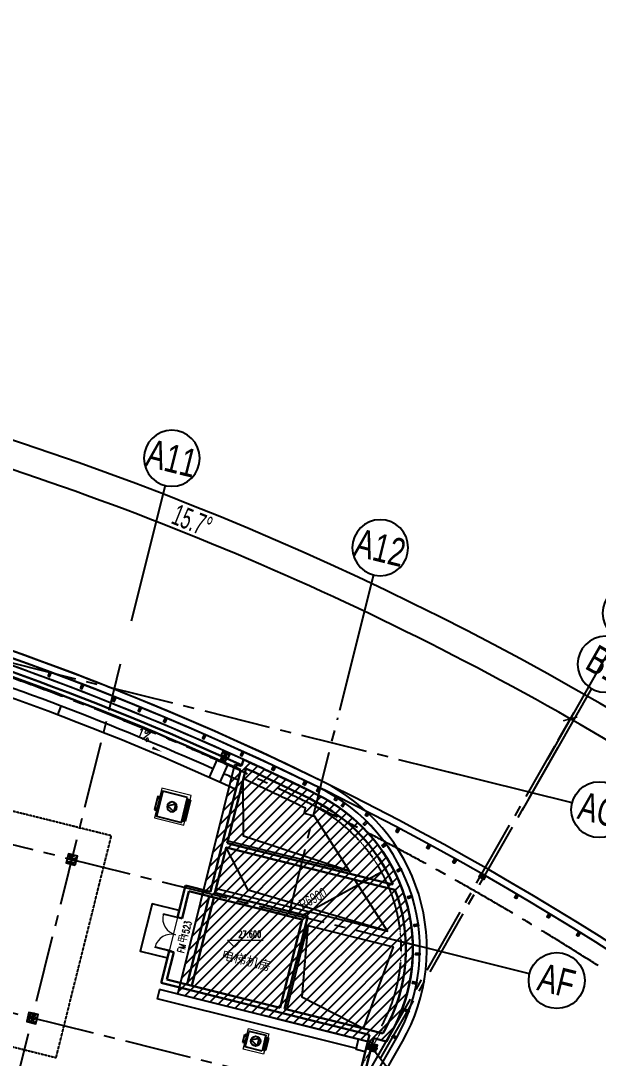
# Model space of a CAD drawing. Extents: x 138868 to 1251000, y -188972 to 132579.
# Drawn here: x 1197300 to 1222072, y 84162 to 128639 of the extents above; entities that cross this region are included whole.
import ezdxf
from ezdxf.enums import TextEntityAlignment as Align

# ---------------------------------------------------------------- set-up
doc = ezdxf.new("R2010")
doc.units = 0
for name, pattern in [('CENTER2', [28.575000000000003, 19.05, -3.175, 3.175, -3.175]), ('DASH', [0.35, 0.25, -0.1]), ('DASHDOT', [1, 0.5, -0.25, 0, -0.25])]:
    doc.linetypes.add(name, pattern=pattern)
doc.layers.get('0').update_dxf_attribs({"color": 8})
doc.layers.get('Defpoints').update_dxf_attribs({"color": 8})
for name, color, linetype in [('#幕墙线-平面', 8, 'Continuous'), ('#文字', 8, 'Continuous'), ('#标注', 8, 'Continuous'), ('#结构边线+内凹外凸边线', 8, 'Continuous'), ('#轴线', 8, 'CENTER2'), ('A-FLOR', 8, 'Continuous'), ('A-FLOR-OVHD', 8, 'DASH'), ('A-FLOR-PIPE', 8, 'Continuous'), ('A-FLOR-RAIL', 8, 'Continuous'), ('A-FLOR-SPCL', 8, 'Continuous'), ('A-FLOR-UNDR', 8, 'Continuous'), ('A-Hole', 8, 'Continuous'), ('COLUMN', 8, 'Continuous'), ('CURTWALL', 8, 'Continuous'), ('dim', 8, 'Continuous'), ('DIM_LEAD', 8, 'Continuous'), ('DIM_SYMB', 8, 'Continuous'), ('STAIR', 8, 'Continuous'), ('建-填充', 8, 'Continuous'), ('数据中心轮廓线', 8, 'Continuous'), ('暖通风机', 8, 'Continuous')]:
    doc.layers.add(name, color=color, linetype=linetype)
for name, color, linetype, lineweight in [('DIM_ELEV', 8, 'Continuous', 5), ('DOOR_FIRE', 8, 'Continuous', 13), ('DOOR_FIRE_TEXT', 8, 'Continuous', 9), ('DOTE', 8, 'DASHDOT', 5), ('HVAC-TXT', 8, 'Continuous', 9), ('PUB_TEXT', 8, 'Continuous', 5), ('WALL', 8, 'Continuous', 30)]:
    doc.layers.add(name, color=color, linetype=linetype, lineweight=lineweight)
doc.styles.add('#文字', font='jrs.shx', dxfattribs={"width": 0.7, "bigfont": 'hztxt.shx'})
doc.styles.add('_TCH_DIM', font='SIMPLEX', dxfattribs={"bigfont": 'GBCBIG'})
doc.styles.add('_TCH_WINDOW', font='SIMPLEX', dxfattribs={"height": 3.5, "bigfont": 'GBCBIG'})
doc.styles.add('JHZX', font='jrs.shx', dxfattribs={"width": 0.6, "bigfont": 'jhz.shx'})
doc.styles.get("Standard").update_dxf_attribs({"font": 'arial.ttf'})
doc.dimstyles.new('JZBZ-300', dxfattribs={"dimscale": 300, "dimtxt": 3, "dimasz": 1.5, "dimexe": 1, "dimexo": 1, "dimgap": 0.5, "dimtad": 1, "dimdec": 0, "dimdsep": 46, "dimtxsty": 'JHZX', "dimblk1": 'ARCHTICK', "dimblk2": 'ARCHTICK', "dimsah": 1, "dimcen": 0, "dimclrd": 1, "dimclre": 1, "dimclrt": 2, "dimadec": 1, "dimazin": 2, "dimtfac": 1, "dimtdec": 0, "dimtix": 1, "dimtmove": 0, "dimatfit": 3, "dimfxl": 1, "dimtolj": 1, "dimlwd": -1, "dimlwe": -1, "dimarcsym": 1})

# ---------------------------------------------------------------- blocks, each defined once
blk = doc.blocks.new('$DorLib2D$00000002')
for p, q in [((-0.5, -5.684341886080802e-17), (-0.5000000000000007, 0.4875)), ((-0.4750000000000007, 0.4875), (-0.5000000000000007, 0.4875)), ((-0.475, -2.842170943040401e-17), (-0.4750000000000007, 0.4875)), ((0.475, -2.842170943040401e-17), (0.4750000000000007, 0.4875)), ((0.4750000000000007, 0.4875), (0.5000000000000007, 0.4875)), ((0.5, -5.684341886080802e-17), (0.5000000000000007, 0.4875)), ((-0.5, -5.684341886080802e-17), (-0.475, -2.842170943040401e-17)), ((0.5, -5.684341886080802e-17), (0.475, -2.842170943040401e-17))]:
    blk.add_line(p, q)
for centre, start, end in [((-0.4875, -4.263256414560601e-17), 0, 88.53071641864632), ((0.4875, -4.263256414560601e-17), 91.4692835813537, 180)]:
    blk.add_arc(centre, 0.4875, start, end)
blk = doc.blocks.new('ysd-w')
at = {"layer": 'A-FLOR-PIPE'}
blk.add_circle((0.0005825131665915251, 189.9997935527936), 50, dxfattribs=at)
at = {"layer": 'A-FLOR-SPCL'}
for p, q in [((-149.9994174868334, 339.9997935527936), (-35.35475654620677, 225.3551326121087)), ((-149.9994174868334, 99.99979355279356), (-42.87406377238221, 164.275005781441)), ((35.35592157253996, 225.3551326121087), (150.0005825131666, 339.9997935527936)), ((150.0005825131666, 99.99979355279356), (42.8752287987154, 164.275005781441))]:
    blk.add_line(p, q, dxfattribs=at)
at = {"layer": 'A-FLOR-SPCL', "ltscale": 0.2}
for p, q in [((-99.99941748683341, 99.99979355279356), (100.0005825131666, -100.0002064472064)), ((-99.99941748683341, -100.0002064472064), (100.0005825131666, 99.99979355279356)), ((0.0005825131665915251, -150.0002064472064), (0.0005825131665915251, 389.9997935527936))]:
    blk.add_line(p, q, dxfattribs=at)
at = {"layer": 'A-FLOR-SPCL'}
for points in [[(-149.9994174868334, 99.99979355279356), (150.0005825131666, 99.99979355279356), (150.0005825131666, 339.9997935527936), (-149.9994174868334, 339.9997935527936)], [(-99.99941748683341, -100.0002064472064), (100.0005825131666, -100.0002064472064), (100.0005825131666, 99.99979355279356), (-99.99941748683341, 99.99979355279356)]]:
    blk.add_lwpolyline(points, close=True, dxfattribs=at)
blk = doc.blocks.new('_FZH')
at = {"layer": '建-填充', "ltscale": 300}
h = blk.add_hatch(dxfattribs=at)
h.set_pattern_fill('钢筋混凝土', color=256, scale=0.1249999999999999, angle=-90.00000000000001)
h.set_pattern_definition([(315, (-0.5000000000000284, 0.5), (0.2209708691207961, 0.2209708691207959), []), (320, (-0.5000000000000284, 0.5), (-0.07844016872824407, -0.8965752282509413), [0.09374999999999993, -1.031249999999999]), (265, (-0.5000000000000284, 0.5), (0.9402401671250143, 0.1734391670162496), [0.07499999999999994, -0.8249999999999994]), (10.45139999999998, (-0.5065366750000067, 0.4252853999999786), (0.8617994275761914, -0.7231367271425267), [0.07967523749999997, -0.8764276399999996]), (316.1842, (-0.2500000000000284, 0.5), (-0.2068987679112728, -1.334051310782055), [0.1406249999999999, -1.546874999999999]), (6.635599999999983, (-0.2672416337500465, 0.3888290687499705), (1.217647338625552, -1.168328381935879), [0.1195128599999999, -1.314641249999999]), (261.1841999999999, (-0.2500000000000284, 0.5), (1.217648251156655, -1.168327431417034), [0.1124999999999999, -1.237499999999999]), (291, (-0.3125000000000284, 0.375), (-0.5032736133316734, -0.7461338151480765), [0.09374999999999993, -1.031249999999999]), (236, (-0.3125000000000284, 0.375), (0.9064375563085658, -0.3041441649019772), [0.07499999999999994, -0.8249999999999994]), (341.4514, (-0.3544395075000182, 0.3128222087499921), (0.4031631208874401, -1.050278285726862), [0.07967523749999997, -0.8764276399999996]), (307.5, (-0.5000000000000284, 0.5), (0.4161173172891392, -0.01519981914661343), [0, -0.8149999999999995, 0, -0.8374999999999995, 0, -0.8281249999999994]), (277.5, (-0.5000000000000284, 0.5), (0.49301463985295, -0.3288369218026856), [0, -0.4774999999999997, 0, -0.7962499999999995, 0, -0.3156249999999998]), (237.5, (-0.5000000000000284, 0.7787500000000023), (-0.02819358966797485, -0.6672780452155109), [0, -0.3124999999999999, 0, -0.9749999999999995, 0, -1.293749999999999]), (227.5, (-0.5000000000000284, 0.9037500000000023), (0.1251312279153969, -0.7289827116779823), [0, -0.4062499999999997, 0, -0.6474999999999995, 0, -0.9187499999999994])])
h.paths.add_polyline_path([(-0.5000000000000284, 0.5), (-0.5000000000000284, -0.5), (0.4999999999999716, -0.5), (0.4999999999999716, 0.5)])
at = {"layer": '#结构边线+内凹外凸边线'}
blk.add_lwpolyline([(-0.5000000000000284, -0.5), (0.4999999999999716, -0.5), (0.4999999999999716, 0.5), (-0.5000000000000284, 0.5)], close=True, dxfattribs=at)
blk = doc.blocks.new('A$C1C9E567E')
at = {"layer": '暖通风机'}
for p, q in [((99.99943456961773, 1017.499752162083), (-0.0005654303822666407, 1017.499752162083)), ((-0.0005654303822666407, 1017.499752162083), (-0.0005654303822666407, 82.49975216208259)), ((149.9994345696177, 1017.499752162083), (99.99943456961773, 1017.499752162083)), ((99.99943456961773, 1017.499752162083), (99.99943456961773, 82.49975216208259)), ((25.56363752722973, 849.0981739028939), (60.59891168389004, 800.6293983297073)), ((26.46196794672869, 823.0686497670249), (70.48074019653723, 853.5860618460574)), ((32.75028088316321, 806.0148073780001), (76.76905313297175, 836.5322194570326)), ((43.53063371346798, 856.2787193006952), (78.56590787018649, 807.8099437275087)), ((908.735127530701, 549.9997521620826), (577.1782539776759, 718.7763711410225)), ((577.1782539776759, 718.7763711410225), (577.1782539776759, 381.2231331831426)), ((908.735127530701, 549.9997521620826), (577.1782539776759, 381.2231331831426)), ((1249.999434569618, 850.9997521620826), (1299.999434569618, 850.9997521620826)), ((1399.999434569618, 850.9997521620826), (1299.999434569618, 850.9997521620826)), ((1299.999434569618, 850.9997521620826), (1299.999434569618, 248.9997521620826)), ((1325.56363752723, 797.7675473397248), (1360.59891168389, 749.2987717665383)), ((1326.461967946729, 771.7380232038558), (1370.480740196537, 802.2554352828884)), ((1332.750280883163, 754.684180814831), (1376.769053132972, 785.2015928938636)), ((1343.530633713468, 804.9480927375262), (1378.565907870186, 756.4793171643396)), ((1399.999434569618, 850.9997521620826), (1399.999434569618, 248.9997521620826)), ((99.99943456961773, 82.49975216208259), (-0.0005654303822666407, 82.49975216208259)), ((25.56363752722973, 250.9013304212713), (60.59891168389004, 299.3701059944578)), ((26.46196794672869, 276.9308545571403), (70.48074019653723, 246.4134424781078)), ((32.75028088316321, 293.9846969461651), (76.76905313297175, 263.4672848671325)), ((43.53063371346798, 243.7207850234699), (78.56590787018649, 292.1895605966565)), ((149.9994345696177, 82.49975216208259), (99.99943456961773, 82.49975216208259)), ((1249.999434569618, 248.9997521620826), (1299.999434569618, 248.9997521620826)), ((1399.999434569618, 248.9997521620826), (1299.999434569618, 248.9997521620826)), ((1325.56363752723, 302.2319569844403), (1360.59891168389, 350.7007325576269)), ((1326.461967946729, 328.2614811203093), (1370.480740196537, 297.7440690412768)), ((1332.750280883163, 345.3153235093341), (1376.769053132972, 314.7979114303016)), ((1343.530633713468, 295.051411586639), (1378.565907870186, 343.5201871598256))]:
    blk.add_line(p, q, dxfattribs=at)
blk.add_lwpolyline([(149.9994345696177, 1099.999752162083), (1249.999434569618, 1099.999752162083), (1249.999434569618, -0.0002478379174135625), (149.9994345696177, -0.0002478379174135625), (149.9994345696177, 1099.999752162083)], dxfattribs=at)
blk.add_circle((699.9994345696177, 549.9997521620826), 208.7356929610833, dxfattribs=at)
blk = doc.blocks.new('A$C63FB1755')
at = {"layer": '暖通风机'}
for p, q in [((0.0004133676993660629, 616.0001646722667), (0.0004133676993660629, 84.00016467226669)), ((100.0004133676994, 616.0001646722667), (0.0004133676993660629, 616.0001646722667)), ((25.56461632531136, 521.598586413078), (60.59989048197167, 473.1298108398914)), ((26.46294674475212, 495.569062277209), (70.48171899456065, 526.0864743562415)), ((32.75125968124485, 478.5152198881842), (76.77003193105338, 509.0326319672167)), ((43.53161251160782, 528.7791318108793), (78.56688666820992, 480.3103562376928)), ((100.0004133676994, 616.0001646722667), (100.0004133676994, 84.00016467226669)), ((150.0004133676994, 616.0001646722667), (100.0004133676994, 616.0001646722667)), ((397.1792327756993, 518.7767836512066), (397.1792327756993, 181.2235456933267)), ((728.7361063287826, 350.0001646722667), (397.1792327756993, 518.7767836512066)), ((890.0004133676994, 526.0001646722667), (940.0004133676994, 526.0001646722667)), ((940.0004133676994, 526.0001646722667), (940.0004133676994, 174.0001646722667)), ((1040.000413367699, 526.0001646722667), (940.0004133676994, 526.0001646722667)), ((965.5646163253114, 483.7679598499089), (1000.599890481972, 435.2991842767224)), ((966.4629467447521, 457.73843571404), (1010.481718994561, 488.2558477930725)), ((972.7512596812448, 440.6845933250152), (1016.770031931053, 471.2020054040477)), ((983.5316125116078, 490.9485052477103), (1018.56688666821, 442.4797296745237)), ((1040.000413367699, 526.0001646722667), (1040.000413367699, 174.0001646722667)), ((100.0004133676994, 84.00016467226669), (0.0004133676993660629, 84.00016467226669)), ((25.56461632531136, 178.4017429314554), (60.59989048197167, 226.870518504642)), ((26.46294674475212, 204.4312670673244), (70.48171899456065, 173.9138549882919)), ((32.75125968124485, 221.4851094563492), (76.77003193105338, 190.9676973773167)), ((43.53161251160782, 171.221197533654), (78.56688666820992, 219.6899731068406)), ((150.0004133676994, 84.00016467226669), (100.0004133676994, 84.00016467226669)), ((728.7361063287826, 350.0001646722667), (397.1792327756993, 181.2235456933267)), ((890.0004133676994, 174.0001646722667), (940.0004133676994, 174.0001646722667)), ((1040.000413367699, 174.0001646722667), (940.0004133676994, 174.0001646722667)), ((965.5646163253114, 216.2323694946244), (1000.599890481972, 264.701145067811)), ((966.4629467447521, 242.2618936304934), (1010.481718994561, 211.7444815514609)), ((972.7512596812448, 259.3157360195182), (1016.770031931053, 228.7983239404857)), ((983.5316125116078, 209.0518240968231), (1018.56688666821, 257.5205996700097))]:
    blk.add_line(p, q, dxfattribs=at)
blk.add_lwpolyline([(150.0004133676994, 700.0001646722667), (890.0004133676994, 700.0001646722667), (890.0004133676994, 0.0001646722666919231), (150.0004133676994, 0.0001646722666919231), (150.0004133676994, 700.0001646722667)], dxfattribs=at)
blk.add_circle((520.0004133676994, 350.0001646722667), 208.7356929610833, dxfattribs=at)
blk = doc.blocks.new('A$Cfefb2203')
at = {"layer": 'A-FLOR'}
h = blk.add_hatch(dxfattribs=at)
h.set_pattern_fill('ANSI31', color=256, scale=200)
h.set_pattern_definition([(45, (-1144447.155087837, 454132.0502418427), (-224.5064030267288, 224.5064030267288), [])])
edge = h.paths.add_edge_path()
edge.add_line((86693.4003640702, 33571.22104431578), (89147.76176219643, 43415.12694393517))
edge.add_line((89147.76176219643, 43415.12694393517), (89390.33568194532, 43354.64647298236))
edge.add_line((89390.33568194532, 43354.64647298236), (89448.95611202973, 43383.08197046444))
edge.add_line((89448.95611202973, 43383.08197046444), (89510.47311644815, 43629.81319887412))
edge.add_arc((37463.83073965841, -70459.21790141246), 125400.0000003972, 63.89548449367601, 65.47784993378298, ccw=False)
edge.add_arc((89385.0039482188, 35503.94443528882), 7400.000001467321, -29.699999994314908, 63.89548449367459, ccw=False)
edge.add_line((95812.87715669977, 31837.5502887998), (95646.1125429736, 31545.18080005725))
edge.add_line((95646.1125429736, 31545.18080005725), (95086.32729071053, 31684.74961498677))
edge.add_line((95086.32729071053, 31684.74961498677), (95037.94349488919, 31490.69280921435))
edge.add_line((95037.94349488919, 31490.69280921435), (86693.4003730705, 33571.22108041449))
at = {"layer": 'A-FLOR-OVHD'}
blk.add_lwpolyline([(83851.43802464404, 40360.42113362689), (48532.67358819861, 49166.3781334589), (46161.8389160668, 39657.47978668218), (81480.60335250711, 30851.5227868302)], close=True, dxfattribs=at)
at = {"layer": 'A-FLOR-PIPE'}
for p, q in [((81559.91093798424, 45542.27219166455), (81702.0417364384, 45916.16901718033)), ((88387.80158576602, 43642.98020581581), (88039.11031582044, 42867.52690449019)), ((88843.81795774843, 43437.92575646273), (88495.28746344103, 42662.84191517311)), ((85917.16375505319, 33764.75856777618), (85820.39499681327, 33376.64027726575)), ((94358.99729178287, 31247.72761998326), (85820.3949968135, 33376.64027726575)), ((94843.88434063294, 31539.0771522288), (85917.16375505319, 33764.75856777624)), ((94346.9011970018, 31199.21283363405), (94455.76605002978, 31635.84591049177)), ((94735.01948765758, 31102.44407542114), (94346.9011970018, 31199.21283363405))]:
    blk.add_line(p, q, dxfattribs=at)
blk.add_circle((95125.40050844941, 31262.7645624759), 100, dxfattribs=at)
for radius, start, end in [(124099.9999994387, 65.37933623176635, 85.12281891300007), (124499.9999994387, 65.94911251234707, 72.42391441370553), (124499.9999994387, 65.41381163084301, 65.71928723746916)]:
    blk.add_arc((37463.8307177762, -70459.21792408207), radius, start, end, dxfattribs=at)
at = {"layer": 'A-FLOR-RAIL'}
blk.add_lwpolyline([(86693.4003640702, 33571.22104431578), (89147.76176219643, 43415.12694393517), (89390.33568194532, 43354.64647298236), (89448.95611202973, 43383.08197046444), (89510.47311644815, 43629.81319887412, -0.006904481438271338), (92641.0775229903, 42149.09190523945, -0.4327152502390375), (95812.87715669977, 31837.5502887998), (95646.1125429736, 31545.18080005725), (95086.32729071053, 31684.74961498677), (95037.94349488919, 31490.69280921435), (86693.4003730705, 33571.22108041449)], format="xyb", dxfattribs=at)
at = {"layer": 'A-FLOR-UNDR'}
blk.add_lwpolyline([(26772.2094138437, 54484.16618953721, 0.0855640180494031), (-14445.41032752953, 43692.39482826879, 0.4324632496197444), (-17915.9977596025, 33482.08569277485), (-3183.111982601695, 5773.557501043892, 0.3897332673906271), (6262.316880482715, 2444.523640903644, -0.2124371498010054), (70731.08686420321, 1525.361455424863, 0.3893999562089583), (80263.34462983883, 4576.317718363018), (95812.87711926177, 31837.55022622622, 0.4327152502067572), (92641.07748691551, 42149.09184027056, 0.09282674562449816), (48155.4518137835, 54484.16620736761, 0.09282674562449816)], format="xyb", dxfattribs=at)
blk.add_arc((37463.83079497912, -70459.21770424664), 125399.9999999449, 65.47784993402583, 85.1309940780252, dxfattribs=at)
at = {"layer": 'A-Hole'}
for p, q in [((92121.40768749453, 41314.50251139252), (92177.826778444, 41540.78720680502)), ((92565.29894218128, 41203.82799138216), (92121.40768749453, 41314.50251139252))]:
    blk.add_line(p, q, dxfattribs=at)
blk.add_lwpolyline([(89510.9819074138, 42805.14074909186), (88847.80905432976, 40145.29946227896), (94061.75150867109, 38845.31760321953), (92565.29894218128, 41203.82799138216), (92121.40768749453, 41314.50251139252), (92177.82677844376, 41540.78720680514, 0.005919385433074287), (89510.88475813437, 42804.75110457733, 0.3318423713266402)], format="xyb", dxfattribs=at)
for points in [[(94061.75150867109, 38845.31760321953), (89510.81657418329, 40340.55024184275), (89506.56530838157, 42787.42661893251)], [(95693.03510763566, 36274.30439481436), (89714.81657418329, 38031.55024184275), (88775.23248562263, 39854.21074442577)], [(92269.86194972205, 36509.42914405221), (92013.34491216298, 33458.05024184275), (94673.75659572729, 32096.8016161191)]]:
    blk.add_lwpolyline(points, dxfattribs=at)
for points in [[(88339.7730655612, 38107.67853414646), (95693.03510763566, 36274.30439481436), (94294.79229347198, 38478.02957543562), (88775.23244678904, 39854.21084047615)], [(91374.75093398034, 32919.33494870545), (92269.86194972484, 36509.42914405151), (95929.91468428401, 35596.87550544314), (94648.43584156921, 32103.11478027725)]]:
    blk.add_lwpolyline(points, close=True, dxfattribs=at)
at = {"layer": 'COLUMN'}
blk.add_lwpolyline([(80703.32351833279, 32694.30222251965), (80315.20525593078, 32791.07097375125), (80218.43647270347, 32402.9526894908), (80606.5547600973, 32306.1839320279)], close=True, dxfattribs=at)
at = {"layer": 'CURTWALL'}
blk.add_lwpolyline([(26746.63137244619, 54783.07380703511, 0.0855640180494031), (-14569.59511471982, 43965.48481093114, 0.4324632496197475), (-18180.88203740655, 33341.24422383832), (-3447.996260459302, 5632.716032208118, 0.3897332673906237), (6380.355394371785, 2168.721339899814, -0.2124371498010051), (70605.23343615863, 1253.036438855634, 0.3893999562089525), (80523.9340841847, 4427.680117858865), (96073.46657360788, 31688.91262572206, 0.432715250206753), (92773.08046968002, 42418.48971060605, 0.09282674562449805), (48181.02985546505, 54783.07382484124)], format="xyb", dxfattribs=at)
at = {"layer": 'DIM_ELEV'}
for p, q in [((89123.98558022734, 35589.97853555391), (88823.98558022734, 35889.97853555391)), ((88823.98558022734, 35889.97853555391), (90359.98558022734, 35889.97853555391)), ((89123.98558022734, 35589.97853555391), (89423.98558022734, 35889.97853555391))]:
    blk.add_line(p, q, dxfattribs=at)
at = {"layer": 'DIM_LEAD'}
blk.add_line((94916.72150655813, 31417.85451910429), (96149.85754783032, 29823.66779747175), dxfattribs=at)
at = {"layer": 'DIM_LEAD', "const_width": 60}
blk.add_lwpolyline([(94898.36629884574, 31441.58395967574, 1), (94935.07671427052, 31394.12507853284, 1)], format="xyb", close=True, dxfattribs=at)
at = {"layer": 'DIM_SYMB'}
blk.add_lwpolyline([(84095.90308755008, 44762.21015523619, 0, 0, 0), (86028.36295084516, 43959.80971563386, 0, 120, 0), (85612.76553575648, 44132.37503246077, 0, 0, 0)], format="xyseb", dxfattribs=at)
at = {"layer": 'DOOR_FIRE'}
blk.add_line((86691.31355757918, 36869.7038354266), (86328.4307141807, 35414.26024601236), dxfattribs=at)
at = {"layer": 'DOTE'}
blk.add_line((79985.71486662654, 4896.913659984304), (95465.42455029394, 32035.73375817074), dxfattribs=at)
blk.add_arc((89385.00394888362, 35503.94443659676), 6900.000000000402, 331.5459248208291, 63.88022390729716, dxfattribs=at)
at = {"layer": 'HVAC-TXT'}
for points in [[(87270.10041052545, 42084.58683486388), (86008.71598358871, 42399.08536821767), (85694.2174502348, 41137.70094128104), (86955.60187717155, 40823.20240792731)], [(89726.03068871843, 32093.67091648595), (90599.29684236692, 31875.94121044624), (90381.56713632727, 31002.67505679786), (89508.30098267877, 31220.40476283757)]]:
    blk.add_lwpolyline(points, close=True, dxfattribs=at)
at = {"layer": 'STAIR'}
blk.add_lwpolyline([(86763.89012625883, 37160.79255330947), (85599.53525471897, 37451.09882803017), (85091.49927396164, 35413.47780285001), (86255.85414549313, 35123.17152813141)], dxfattribs=at)
blk.add_arc((89385.00394915743, 35503.94443671301), 7399.999999702864, 20.10439537008655, 22.91405084430772, dxfattribs=at)
at = {"layer": 'WALL'}
for p, q in [((89510.47311644815, 43629.8131988743), (89448.95611202973, 43383.08197046444)), ((89399.73944460577, 43185.68469914736), (88605.3654910766, 39999.62479222525)), ((89613.89063852513, 43217.88512572681), (88823.6168258898, 40048.26998573949)), ((89621.6614677175, 43249.05221928965), (89613.89063852513, 43217.88512572681)), ((95920.2746682528, 38278.87445903762), (88823.6168258898, 40048.26998573949)), ((88605.36548534292, 39999.62476917781), (88097.32951034163, 37962.00376704347)), ((88775.23244678904, 39854.21084047615), (88291.38865559106, 37913.61938792217)), ((96012.92821581196, 38049.65060919832), (88775.23244678904, 39854.21084047615)), ((87030.00421140785, 38228.11785221036), (86691.31355756428, 36869.70383540611)), ((86885.37270282209, 36821.31945628562), (87175.67897754465, 37985.67432783719)), ((88097.32951034163, 37962.00376704347), (87030.00421140785, 38228.11785221036)), ((88145.97470383835, 37743.75243222696), (87175.67897754465, 37985.67432783719)), ((90717.1279740415, 37308.81464823434), (88291.38865559106, 37913.61938792217)), ((87105.44973837025, 33983.79128933133), (88048.94513120642, 37767.94462181465)), ((87299.5088836255, 33935.40691020858), (88243.00427645608, 37719.56024266931)), ((90668.74359492143, 37114.7555029791), (88145.97470383835, 37743.75243222696)), ((92027.15760892536, 36776.06484983163), (90668.74359492143, 37114.7555029791)), ((92269.60113330511, 36921.73961598176), (90717.1279740415, 37308.81464823434)), ((92269.60113330511, 36921.73961598176), (91277.72136123665, 32943.52713779605)), ((86691.31355756428, 36869.70383540611), (86885.37270282209, 36821.31945628562)), ((92027.15760892536, 36776.06484983163), (91083.66221609758, 32991.9115173851)), ((86328.43071418442, 35414.26024606591), (85989.74006033619, 34055.84622923564)), ((86232.18358471477, 34201.52099538222), (86522.48985944246, 35365.87586694548)), ((86522.48985944246, 35365.87586694548), (86328.43071418442, 35414.26024606591)), ((91132.30740960757, 32773.66018255835), (85989.74006033619, 34055.84622923564)), ((91083.66221609758, 32991.9115173851), (86232.18358471477, 34201.52099538222)), ((95061.87459755735, 32000.03176892974), (91277.72136123665, 32943.52713779605)), ((94916.46064580535, 31830.16481324285), (91132.30740949255, 32773.66018209665)), ((94916.46064580535, 31830.16481324285), (94402.40300501324, 29768.39222880889)), ((95086.32760150987, 31684.75086153398), (94589.7912939405, 29693.2525063199)), ((95498.14086035546, 31891.25837291288), (95061.87459755735, 32000.03176892974)), ((95646.1125429736, 31545.18080005725), (95086.32760150987, 31684.75086153398)), ((95498.14086035546, 31891.25837291288), (95552.28770235297, 31986.18788930378)), ((95646.1125429736, 31545.18080005725), (95812.87715669931, 31837.55028879992))]:
    blk.add_line(p, q, dxfattribs=at)
for centre, radius, start, end in [((37463.83073959732, -70459.21790153219), 125150.0000005318, 65.45659060296819, 85.14939074818217), ((37463.83073959732, -70459.21790153184), 124950.0000005315, 65.43952081622989, 85.07127816795625), ((37463.83073960198, -70459.21790152707), 125400.0000005248, 63.8954844898373, 65.47784993402583), ((37463.83073960058, -70459.2179015245), 125100.0000005234, 63.8954844898373, 65.35913986640193), ((89385.00394821889, 35503.9444352889), 7100.000001467185, 23.00647886652801, 63.8954844898373), ((89385.00394821889, 35503.9444352893), 7400.000001466892, 20.86998432943537, 63.8954844898373), ((89385.00394821865, 35503.94443528913), 7100.000001467008, 330.3000000064706, 21.01118338493962), ((89385.00394821865, 35503.94443528919), 7400.000001467035, 330.3000000064706, 20.86998432943537)]:
    blk.add_arc(centre, radius, start, end, dxfattribs=at)
at = {"layer": '数据中心轮廓线'}
blk.add_lwpolyline([(29125.79191345605, 45240.78207334492), (26673.13009379781, 55077.87133607717, 0.08546788528828612), (-14693.77990191011, 44238.57479359349, 0.4324632496197444), (-18445.76631521154, 33200.40275490325), (-3712.880538316909, 5491.874563372345, 0.389733267390625), (6498.393908260856, 1892.919038896216, -0.2124371498010046), (70479.38000811404, 980.711422286462, 0.3893999562089562), (80784.5235385308, 4279.042517354712), (96334.05602795398, 31540.27502521791, 0.4327152502067543), (92905.08345244452, 42687.88758094155, 0.09273048928581991), (48254.53113462776, 55077.8713538986), (45801.86924597248, 45240.78181444324)], format="xyb", close=True, dxfattribs=at)
at = {"layer": 'A-FLOR-PIPE', "xscale": -0.9999999999999994, "rotation": 335.7882344447056}
blk.add_blockref('ysd-w', (88656.92420305824, 43631.88509881106), dxfattribs=at)
at = {"layer": 'A-FLOR-PIPE', "rotation": 256.0000000011026}
blk.add_blockref('ysd-w', (94892.52987537952, 31320.82633268129), dxfattribs=at)
at = {"layer": 'COLUMN', "xscale": 400.0000000000499, "yscale": 400.0000000000499, "zscale": 400.0000000000499, "rotation": 75.99999999999352}
for p in [(82154.33334962698, 39340.69777177501), (80460.8799939577, 32548.62745638436)]:
    blk.add_blockref('_FZH', p, dxfattribs=at)
at = {"layer": 'DOOR_FIRE', "xscale": 1500, "yscale": 1500, "zscale": 200, "rotation": 76.00000000004704}
blk.add_blockref('$DorLib2D$00000002', (86606.90170850744, 36117.78985115956), dxfattribs=at)
at = {"layer": '暖通风机', "xscale": -1, "rotation": 345.999998268977}
blk.add_blockref('A$C1C9E567E', (87000.18023924739, 40898.65949435922), dxfattribs=at)
at = {"layer": '暖通风机', "rotation": 165.9999999998908}
blk.add_blockref('A$C63FB1755', (90626.77008097805, 31771.18323765678), dxfattribs=at)
at = {"layer": 'DOOR_FIRE_TEXT', "style": '_TCH_WINDOW', "width": 0.7058823529411765}
for s, p in [('1523', (87125.77195842378, 35970.76896862313)), ('FM', (86964.71374324732, 35324.79975000222))]:
    blk.add_text(s, height=297.5, rotation=76.00000000004702, dxfattribs=at).set_placement(p)
at = {"layer": 'DOOR_FIRE_TEXT', "style": '_TCH_WINDOW'}
blk.add_text('甲', height=337.5886524822695, rotation=76.00000000004702, dxfattribs=at).set_placement((87066.32093939884, 35732.32395503821))
at = {"layer": 'PUB_TEXT', "style": '_TCH_DIM', "width": 0.7058823529411765}
blk.add_text('1%', height=446.25, rotation=337.45068501362, dxfattribs=at).set_placement((84887.02567820344, 44604.25604358465))
blk.add_text('27.600', height=297.5, dxfattribs=at).set_placement((89289.98558022734, 35994.97853555391))
at = {"layer": 'PUB_TEXT'}
blk.add_text('电梯机房', height=396.5189873417721, rotation=346, dxfattribs=at).set_placement((88538.02187863365, 35093.08348554786))
blk = doc.blocks.new('*U3166')
blk.add_line((-8.960830237663566e-17, -20), (0, 0))
blk.add_circle((0, -24), 4)
at = {"style": 'JHZX', "width": 0.75}
blk.add_attdef('AXES', text='', height=4, dxfattribs=at).set_placement((0, -24), align=Align.MIDDLE_CENTER)
blk = doc.blocks.new('*U3167')
blk.add_line((20, 4.898587196589413e-16), (0, 0))
blk.add_circle((24, 0), 4)
at = {"style": 'JHZX', "width": 0.75}
blk.add_attdef('AXES', text='', height=4, dxfattribs=at).set_placement((23.99999999999997, 0), align=Align.MIDDLE_CENTER)
blk = doc.blocks.new('_ARCHTICK')
at = {"color": 0, "linetype": 'ByBlock', "const_width": 0.15}
blk.add_lwpolyline([(-0.5, -0.5), (0.5, 0.5)], dxfattribs=at)
blk = doc.blocks.new('*D3332')
at = {"layer": '#标注', "ltscale": 300, "transparency": 16777216}
for p, q in [((1092690.896684503, 99692.36909648817), (1091493.744198465, 101943.8854600345)), ((1245030.367629024, 79636.49725693115), (1246769.463448746, 81501.44919732248))]:
    blk.add_line(p, q, dxfattribs=at)
blk.add_arc((1154801.984498556, -17121.5975468531), 134550.0001244251, 46.99999999366515, 117.9999999999996, dxfattribs=at)
at = {"layer": 'Defpoints', "color": 0, "ltscale": 300, "transparency": 16777216}
for p in [(1199346.567425528, 109840.9271025287), (1092831.738153339, 99427.48481863044), (1244825.768120981, 79417.09114646801), (1154801.984498556, -17121.5975468531)]:
    blk.add_point(p, dxfattribs=at)
at = {"layer": '#标注', "ltscale": 300, "transparency": 16777216, "xscale": 450, "yscale": 450, "zscale": 450}
for p, rotation in [((1091634.585667301, 101679.0011821769), 207.9999999999995), ((1246564.863940703, 81282.0430868594), 316.9999999936651)]:
    blk.add_blockref('_ARCHTICK', p, dxfattribs=dict(at, rotation=rotation))
at = {"layer": '#标注', "ltscale": 300, "transparency": 16777216, "insert": (1172442.599400745, 116872.1755902027), "char_height": 900, "attachment_point": 5, "rotation": 352.4999999968323, "style": 'JHZX'}
blk.add_mtext('\\A1;71°', dxfattribs=at)
blk = doc.blocks.new('*D3333')
at = {"layer": '#标注', "ltscale": 300, "transparency": 16777216}
for p, q in [((1220351.166559073, 97798.35182484554), (1221020.035764139, 98971.00437009789)), ((1245030.367629024, 79636.49725693115), (1245951.065416574, 80623.82475547038))]:
    blk.add_line(p, q, dxfattribs=at)
blk.add_arc((1154801.984498556, -17121.59754685324), 133350.0001244259, 46.99999999366505, 60.29999991711377, dxfattribs=at)
at = {"layer": 'Defpoints', "color": 0, "ltscale": 300, "transparency": 16777216}
for p in [(1220202.528958166, 97537.76237072912), (1237935.684510997, 87142.54036943009), (1244825.768120981, 79417.09114646795), (1154801.984498556, -17121.59754685324)]:
    blk.add_point(p, dxfattribs=at)
at = {"layer": '#标注', "ltscale": 300, "transparency": 16777216, "xscale": 450, "yscale": 450, "zscale": 450}
for p, rotation in [((1220871.398163232, 98710.41491598135), 150.2999999171138), ((1245746.465908531, 80404.41864500719), 316.9999999936651)]:
    blk.add_blockref('_ARCHTICK', p, dxfattribs=dict(at, rotation=rotation))
at = {"layer": '#标注', "ltscale": 300, "transparency": 16777216, "insert": (1234196.327467788, 90763.25235255412), "char_height": 900, "attachment_point": 5, "rotation": 323.6499999553894, "style": 'JHZX'}
blk.add_mtext('\\A1;13.3°', dxfattribs=at)
blk = doc.blocks.new('*D3334')
at = {"layer": '#标注', "ltscale": 300, "transparency": 16777216}
for p, q in [((1186808.251316014, 111248.5271582598), (1187134.845875555, 112558.426390663)), ((1220351.166559073, 97798.35182484554), (1221020.035764139, 98971.00437009777))]:
    blk.add_line(p, q, dxfattribs=at)
blk.add_arc((1154801.984498556, -17121.59754685301), 133350.0001244257, 60.29999991711373, 75.99999999999893, dxfattribs=at)
at = {"layer": 'Defpoints', "color": 0, "ltscale": 300, "transparency": 16777216}
for p in [(1186735.674747334, 110957.438440377), (1210030.724529948, 104253.8893017245), (1220202.528958166, 97537.76237072906), (1154801.984498556, -17121.59754685301)]:
    blk.add_point(p, dxfattribs=at)
at = {"layer": '#标注', "ltscale": 300, "transparency": 16777216, "xscale": 450, "yscale": 450, "zscale": 450}
for p, rotation in [((1187062.269306875, 112267.3376727802), 165.9999999999989), ((1220871.398163232, 98710.4149159813), 330.2999999171137)]:
    blk.add_blockref('_ARCHTICK', p, dxfattribs=dict(at, rotation=rotation))
at = {"layer": '#标注', "ltscale": 300, "transparency": 16777216, "insert": (1204655.22114149, 107205.6212330958), "char_height": 900, "attachment_point": 5, "rotation": 338.14999995855635, "style": 'JHZX'}
blk.add_mtext('\\A1;15.7°', dxfattribs=at)
blk = doc.blocks.new('LZ')
at = {"layer": '#幕墙线-平面', "ltscale": 250}
for points in [[(-32.49999999988358, -9.730402962304652e-05, -0.414213562373095), (-40.00002245465294, 7.499880241084611), (-40.00051645992789, 172.4998802403279, -0.414213562373095), (-32.50053891458083, 179.9999026951264), (32.49946108506992, 180.0000973032147, -0.414213562373095), (39.99948353983928, 172.5001197580132), (39.9999775448814, 7.500119758740766, -0.4142135623730949), (32.49999999976717, 9.730400051921606e-05)], [(-32.50001796381548, 5.999902695941273, -0.4142135623730951), (-34.00002245488577, 7.499898204987403), (-34.00051645981148, 172.4998982042016, -0.4142135623730951), (-32.50052095076535, 173.9999026951555), (32.49947904876899, 174.0000973032147, -0.4142135623730951), (33.99948353983928, 172.5001017941977), (33.9999775448814, 7.500101794925286, -0.4142135623730951), (32.49998203583527, 6.000097303971415)]]:
    blk.add_lwpolyline(points, format="xyb", close=True, dxfattribs=at)

msp = doc.modelspace()

# ---------------------------------------------------------------- linework, layer by layer
at = {"layer": '#幕墙线-平面', "ltscale": 500}
msp.add_lwpolyline([(1234785.702136808, 80237.03399766423, 0.2860734634963688), (1102644.3737757, 97576.69969902467, 0.4324632496480859), (1098892.387362153, 86538.52766009257), (1113625.27313878, 58829.99946906487, 0.3897332674103929), (1123836.547583635, 55231.04394336417, -0.2739152575343032), (1203366.756405351, 44807.51845885115, 0.3893999561442285), (1214154.284565133, 45646.6890394357), (1235558.200471956, 68599.57872991194, 0.4327152502695922)], format="xyb", close=True, dxfattribs=at)
msp.add_lwpolyline([(1102644.373900306, 97576.69966680114, 0.4324632496197469), (1098892.387487005, 86538.52762810932), (1113625.273263899, 58829.99943657988, 0.3897332673906265), (1123836.547710476, 55231.04391210387, -0.2124371498010051), (1187817.53381033, 54318.83629549388, 0.3893999562089555), (1198122.677340747, 57617.16739056236), (1213672.20983017, 84878.39989842544, 0.4327152502067482), (1210243.23725466, 96026.01245414908, 0.2242489846275923), (1102644.373900305, 97576.69966680091)], format="xyb", dxfattribs=at)
at = {"layer": '#幕墙线-平面'}
msp.add_lwpolyline([(1234595.264713613, 80005.22893333831, 0.2860734634963688), (1102768.55856289, 97303.60971636232, 0.432463249648085), (1099157.271639953, 86679.36912903795), (1113890.157416638, 58970.84093790059, 0.3897332674103919), (1123718.509069782, 55506.8462443829, -0.2739152575343032), (1203551.882601063, 45043.58686347376, 0.3893999561442295), (1213934.878454557, 45851.28854735848), (1235338.79436147, 68804.17823793064, 0.4327152502695888), (1234595.264720542, 80005.2289276463)], format="xyb", dxfattribs=at)
at = {"layer": '#幕墙线-平面', "ltscale": 300}
msp.add_lwpolyline([(1102768.558687574, 97303.60968417418, 0.432463249619747), (1099157.27176481, 86679.36909704446), (1113890.157541757, 58970.84090541583, 0.3897332673906247), (1123718.509196587, 55506.84621310746, -0.2124371498010051), (1187943.387238374, 54591.16131206322, 0.3893999562089572), (1197862.087886401, 57765.80499106646), (1213411.620375824, 85027.03749892954, 0.4327152502067479), (1210111.234271896, 95756.61458381359, 0.2242489846275924)], format="xyb", close=True, dxfattribs=at)
at = {"layer": '#标注', "ltscale": 300}
msp.add_lwpolyline([(1209355.576939816, 90280.44270346424), (1212514.479808854, 92007.09630624182), (1212777.721714607, 92150.98410647328)], dxfattribs=at)
msp.add_lwpolyline([(1212514.479808854, 92007.09630624182, 99, 0, 0), (1212777.721714607, 92150.98410647328, 0, 0, 0)], format="xyseb", dxfattribs=at)
at = {"layer": '#轴线', "ltscale": 150}
for p, q in [((1216294.955880794, 96270.12496457488), (1165712.662036935, 108881.7072678914)), ((1214468.445569017, 88944.3922311911), (1163886.151725157, 101555.9745345077)), ((1189682.554293831, 53332.82628944836), (1201585.111561156, 101071.3760375545)), ((1208807.32617411, 90355.86782377999), (1210899.950565025, 98748.92583191395)), ((1189245.369316828, 43264.08391604212), (1220202.529153985, 97537.76253941789)), ((1189375.744222965, 43189.90568447707), (1220332.823881043, 97463.44373896456)), ((1221212.887465199, 80048.5183661987), (1162192.69840167, 94763.9042328361))]:
    msp.add_line(p, q, dxfattribs=at)
for centre, radius, start, end in [((1154801.984520236, -17121.59760284243), 124899.9999998406, 45.62366798156813, 118.9562780656252), ((1206723.157882284, 88841.56470114941), 6900.000000000402, 331.5459248175304, 62.1141738340235)]:
    msp.add_arc(centre, radius, start, end, dxfattribs=at)
at = {"layer": 'dim', "ltscale": 300}
for points in [[(1146463.945715672, 98578.4023309304), (1144011.283896014, 108415.4915936626, 0.08546788528828636), (1102644.373900306, 97576.19505117892, 0.4324632496197455), (1098892.387487005, 86538.02301248722), (1113625.273263899, 58829.49482095783, 0.3897332673906265), (1123836.547710476, 55230.53929648176, -0.2124371498010051), (1187817.53381033, 54318.33167987183, 0.3893999562089553), (1198122.677340747, 57616.66277494014), (1213672.20983017, 84877.8952828034, 0.4327152502067507), (1210243.23725466, 96025.50783852703, 0.09273048928582212), (1165592.684936844, 108415.4916114839), (1163140.023048188, 98578.40207202872)], [(1146229.560026812, 98278.40233456931), (1143782.149793739, 108094.4286339566, 0.08495546336409823), (1102768.558687496, 97303.10506851663, 0.4324632496197475), (1099157.271764809, 86678.86448142375), (1113890.157541757, 58970.3362897936, 0.3897332673906237), (1123718.509196588, 55506.3415974853, -0.212437149801005), (1187943.387238374, 54590.65669644106, 0.3893999562089543), (1197862.087886401, 57765.30037544435), (1213411.620375824, 85026.53288330755, 0.4327152502067534), (1210111.234271896, 95756.10996819154, 0.09221741090204245), (1165821.819039059, 108094.4286515407), (1163374.408735233, 98278.40206838981)]]:
    msp.add_lwpolyline(points, format="xyb", close=True, dxfattribs=at)

# ---------------------------------------------------------------- block references
at = {"layer": '#幕墙线-平面', "ltscale": 300, "xscale": -1}
for p, rotation in [((1198571.557750579, 100712.3252320455), 159.6223363313145), ((1199965.382705858, 100185.161980164), 158.9430859862806), ((1201352.860259276, 99641.5121490662), 158.2638356412467), ((1202446.143821481, 99199.68789532362), 156.9053349511789), ((1203535.45444707, 98747.03017844161), 156.9053349511789), ((1205203.650424406, 98031.17947718094), 156.9053349511789), ((1206834.329404199, 97303.59663527797), 156.226084606145)]:
    msp.add_blockref('LZ', p, dxfattribs=dict(at, rotation=rotation))
at = {"layer": '#幕墙线-平面'}
for p, rotation in [((1208186.99492072, 96678.80066488532), 154.8682120763795), ((1209532.159495101, 96038.51961272431), 154.1890503662801), ((1210869.63412314, 95381.83428202267), 153.5098886561807), ((1212199.230881119, 94709.34155688179), 152.8307257000757), ((1213520.762933725, 94021.1358907799), 152.1515633669731), ((1214834.044607687, 93317.31400297536), 151.4724010338704), ((1215961.076708025, 92697.11567212985), 149.4349140345623), ((1218611.979614921, 91178.29773575685), 149.4349140345623), ((1220000.99495312, 90347.87468643696), 148.7557517014596), ((1221270.280950614, 89567.49845570885), 148.0765893683569)]:
    msp.add_blockref('LZ', p, dxfattribs=dict(at, rotation=rotation))
at = {"layer": '#幕墙线-平面', "ltscale": 300}
for p, rotation in [((1210111.168317372, 95756.1667288926), 153.8905843342736), ((1211190.635201511, 95113.56388850138), 144.5359600280427), ((1212151.086646315, 94303.5331115378), 135.1764470308812), ((1212967.017598828, 93348.08896445972), 125.8169340337195), ((1213616.703614402, 92272.67047911498), 116.457421036558), ((1217081.061538999, 92065.93199831166), 150.5704715274969), ((1217211.301570682, 91991.54161945451), 150.5704715274969), ((1214082.846577505, 91105.91104572546), 107.0979080393964), ((1214353.035270045, 89878.87603893969), 97.73839504223486), ((1214420.075824358, 88624.23569145706), 88.37888204507331), ((1214282.18326243, 87375.39523774863), 79.01936904791175), ((1213943.029021554, 86165.60548810195), 69.65985605075012), ((1213411.471417492, 85026.77634535776), 60.29999989507269)]:
    msp.add_blockref('LZ', p, dxfattribs=dict(at, rotation=rotation))
at = {"layer": '#标注'}
ref = msp.add_blockref('*U3166', (1202040.20107677, 102897.3858955388), dxfattribs=dict(at, xscale=-300.0000000000002, yscale=300.0000000000001, zscale=300.0000000000001, rotation=166.0000000000068))
ref.add_attrib('AXES', 'A11', dxfattribs={"layer": '0', "height": 1200, "rotation": 346.0000000000068, "style": 'JHZX', "width": 0.7500000000000001}).set_placement((1203782.038725087, 109883.5151247262), align=Align.MIDDLE_CENTER)
ref = msp.add_blockref('*U3166', (1210978.248465822, 99063.70706527325), dxfattribs=dict(at, xscale=-300.0000000000002, yscale=300.0000000000001, zscale=300.0000000000001, rotation=166.0000000000068))
ref.add_attrib('AXES', 'A12', dxfattribs={"layer": '0', "height": 1200, "rotation": 346.0000000000068, "style": 'JHZX', "width": 0.7500000000000001}).set_placement((1212720.086114138, 106049.8362944606), align=Align.MIDDLE_CENTER)
ref = msp.add_blockref('*U3166', (1219892.767079586, 96985.8671221204), dxfattribs=dict(at, xscale=-300.0000000000001, yscale=300.0000000000002, zscale=300.0000000000001, rotation=150.3434108133427))
ref.add_attrib('AXES', 'R5', dxfattribs={"layer": '0', "height": 1200.000000000001, "rotation": 330.3434108133428, "style": 'JHZX', "width": 0.7499999999999999}).set_placement((1223455.329941747, 103242.7150388554), align=Align.MIDDLE_CENTER)
ref = msp.add_blockref('*U3166', (1218811.345562749, 94799.69468842592), dxfattribs=dict(at, xscale=-300.0000000000002, yscale=300.0000000000002, zscale=300.0000000000001, rotation=150.2825580386363))
ref.add_attrib('AXES', 'B1', dxfattribs={"layer": '0', "height": 1200.000000000001, "rotation": 330.2825580386362, "style": 'JHZX', "width": 0.75}).set_placement((1222380.551695375, 101052.7553456422), align=Align.MIDDLE_CENTER)
at = {"layer": '#标注', "xscale": 300, "yscale": 300, "rotation": 345.9999999999856}
for p, values in [((1215130.601009262, 96560.43123929627), {'AXES': 'AG'}), ((1213304.090697485, 89234.69850591267), {'AXES': 'AF'})]:
    msp.add_blockref('*U3167', p, dxfattribs=at).add_auto_attribs(values)
at = {"layer": 'dim', "ltscale": 300}
msp.add_blockref('A$Cfefb2203', (1117338.153827393, 53337.62028965808), dxfattribs=at)

# ---------------------------------------------------------------- texts
at = {"layer": '#文字', "ltscale": 300, "style": '#文字', "width": 0.7}
msp.add_text('R6900', height=446.25, rotation=28.66097838600064, dxfattribs=at).set_placement((1209396.368718797, 90518.55805658665))

# ---------------------------------------------------------------- dimensions: what is measured, and where the dimension line sits
at = {"layer": '#标注', "ltscale": 300}
for base, center, p1, p2, picture, middle in [((1199346.567425528, 109840.9271025287), (1154801.984498556, -17121.59754685307), (1244825.768120981, 79417.09114646801), (1092831.738153339, 99427.48481863044), '*D3332', (1172442.599400745, 116872.1755902026)), ((1210030.724529948, 104253.8893017245), (1154801.984498556, -17121.59754685307), (1220202.528958166, 97537.76237072906), (1186735.674747334, 110957.4384403771), '*D3334', (1204655.22114149, 107205.6212330957)), ((1237935.684510997, 87142.54036943009), (1154801.984498556, -17121.59754685318), (1244825.768120981, 79417.09114646801), (1220202.528958166, 97537.76237072906), '*D3333', (1234196.327467788, 90763.25235255412))]:
    dim = msp.add_angular_dim_3p(base=base, center=center, p1=p1, p2=p2, dimstyle='JZBZ-300', override={"dimclrd": 256, "dimclre": 256, "dimclrt": 256}, dxfattribs=at)
    dim.commit()
    dim.dimension.update_dxf_attribs({"geometry": picture, "text_midpoint": middle})

doc.saveas('drawing.dxf')
